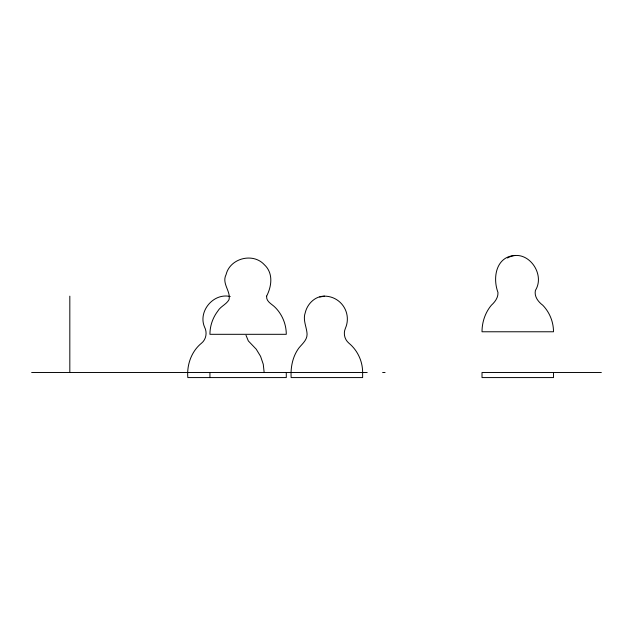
<?xml version="1.0" encoding="UTF-8"?>
<svg xmlns="http://www.w3.org/2000/svg" width="633" height="633" viewBox="0 0 633 633"><rect width="100%" height="100%" fill="white"/><g stroke="black" fill="none" stroke-linecap="round" stroke-linejoin="round"><path stroke-width="0.95" d="M507.484 257.979C526.252 247.234 546.129 273.187 535.415 290.389C534.054 296.466 538.192 301.806 542.774 305.241C549.594 312.267 553.519 321.975 553.495 331.771L482.014 331.771C482.014 322.213 485.187 312.583 491.366 305.241C494.99 301.933 498.282 297.629 497.973 292.446C492.419 277.618 496.066 256.357 515.325 255.423M319.76 297.027L324.46 296.141A22.907 22.907 0 0 1 345.42 328.274A12.723 12.723 0 0 0 348.91 343.173A38.17 38.17 0 0 1 362.63 372.489L362.63 377.577L291.14 377.577C290.531 367.156 292.668 356.268 299.053 347.794C302.376 343.751 307.147 340 307.084 334.216C306.783 327.024 302.598 320.076 305.241 312.742C307.258 303.919 315.068 296.078 324.46 296.141L324.46 296.521M31.65 372.489L367.203 372.489M382.641 372.489L385.078 372.489M601.35 372.489L482.014 372.489L482.014 377.577L553.495 377.577L553.495 372.489M230.23 296.537C213.582 292.604 197.86 311.191 204.499 326.96C207.363 332.23 206.295 339.367 201.531 343.173C191.411 351.37 186.719 364.782 187.819 377.577L286.282 377.577L286.282 372.489M246.015 335.3L248.342 340.942L256.223 349.187L260.559 356.308L263.249 364.197L264.159 372.489M209.934 372.489L209.934 377.577M69.82 296.157L69.82 372.489M266.62 296.125C266.002 301.814 272.198 304.141 275.371 307.591C282.302 314.633 286.306 324.428 286.282 334.311L209.934 334.311C209.927 326.042 212.704 317.806 217.712 311.222C220.45 306.356 226.424 304.473 229.019 299.646C231.013 291.164 221.463 283.552 226.092 274.572C230.008 258.24 252.955 252.29 264.301 264.673C273.496 273.068 271.707 286.29 266.62 296.125"/></g></svg>
